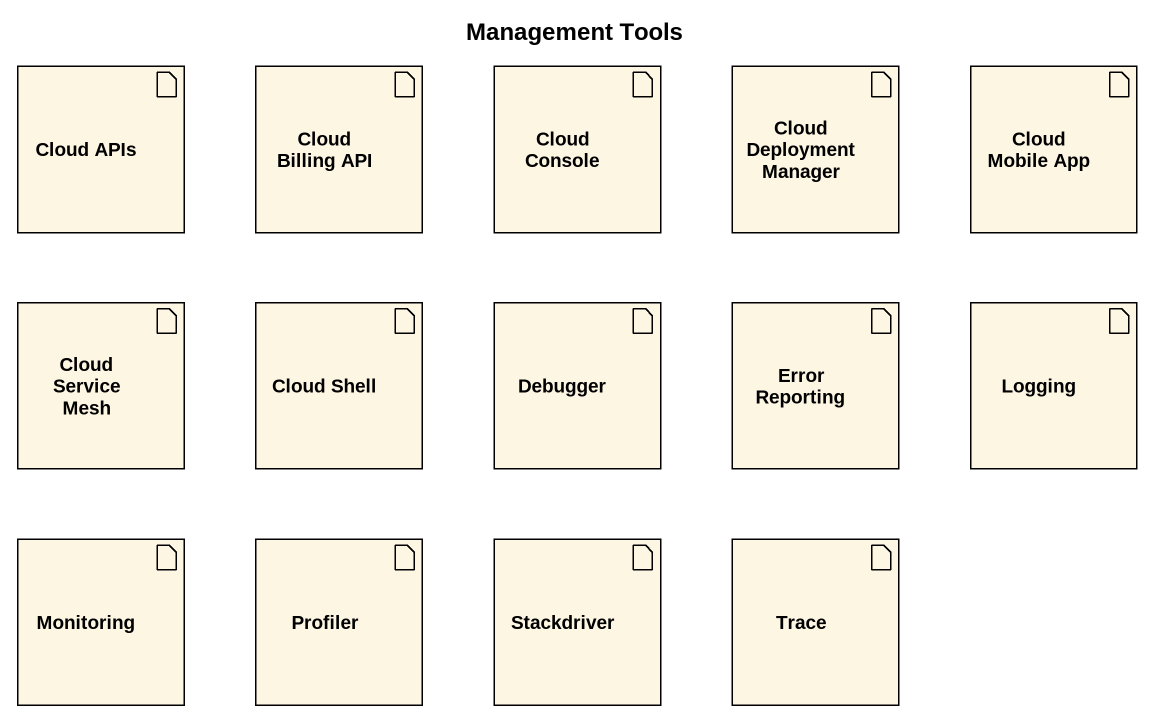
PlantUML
@startuml
title Management Tools
artifact "Cloud APIs" as Cloud_APIs
artifact "Cloud Billing API" as Cloud_Billing_API
artifact "Cloud Console" as Cloud_Console
artifact "Cloud Deployment Manager" as Cloud_Deployment_Manager
artifact "Cloud Mobile App" as Cloud_Mobile_App
artifact "Cloud Service Mesh" as Cloud_Service_Mesh
artifact "Cloud Shell" as Cloud_Shell
artifact Debugger
artifact "Error Reporting" as Error_Reporting
artifact Logging
artifact Monitoring
artifact Profiler
artifact Stackdriver
artifact Trace
@enduml
